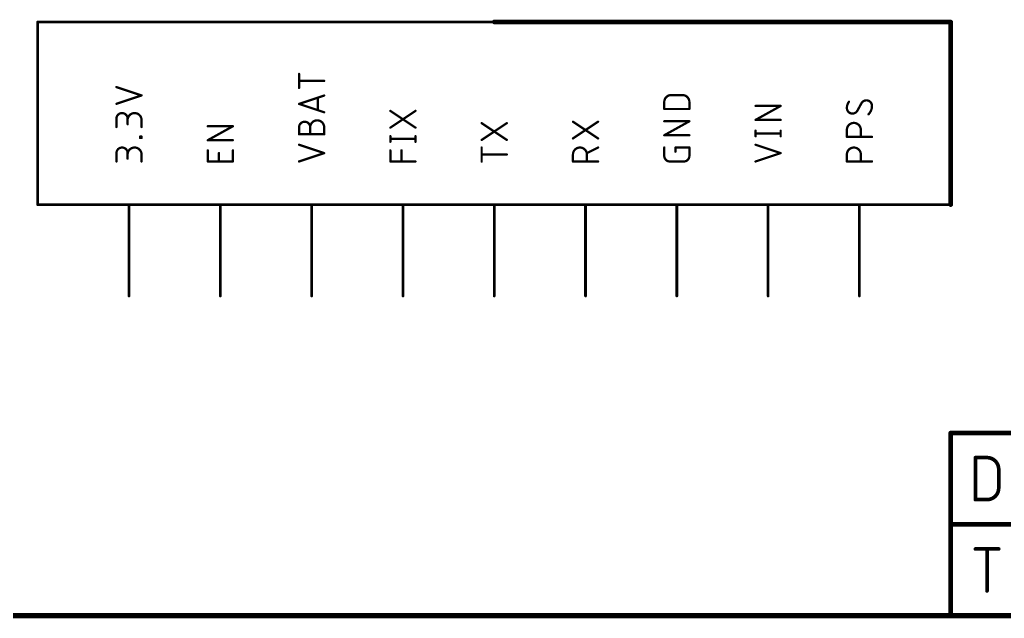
# Model space of a CAD drawing. Extents: x -1 to 180, y 0 to 264.
# Drawn here: x 37.1 to 91.9, y -0.1 to 33.1 of the extents above; entities that cross this region are included whole.
import ezdxf

# ---------------------------------------------------------------- set-up
doc = ezdxf.new("R2010")
doc.units = 0
doc.layers.add('94', color=12, linetype='CONTINUOUS')
doc.layers.add('95', color=251, linetype='CONTINUOUS')

msp = doc.modelspace()

# ---------------------------------------------------------------- linework, layer by layer
at = {"layer": '94'}
for points, const_width in [([(38.1, 33.02), (63.5, 33.02)], 0.1524), ([(38.1, 22.86), (38.1, 33.02)], 0.1524), ([(63.5, 33.02), (88.9, 33.02)], 0.254), ([(88.9, 33.02), (88.9, 22.86)], 0.254), ([(88.9, 22.86), (38.1, 22.86)], 0.1524), ([(43.18, 17.78), (43.18, 22.86)], 0.1524), ([(48.26, 17.78), (48.26, 22.86)], 0.1524), ([(53.34, 17.78), (53.34, 22.86)], 0.1524), ([(58.42, 17.78), (58.42, 22.86)], 0.1524), ([(63.5, 17.78), (63.5, 22.86)], 0.1524), ([(68.58, 17.78), (68.58, 22.86)], 0.1524), ([(73.66, 17.78), (73.66, 22.86)], 0.1524), ([(78.74, 17.78), (78.74, 22.86)], 0.1524), ([(83.82, 17.78), (83.82, 22.86)], 0.1524), ([(88.9, 5.08), (88.9, 10.16)], 0.254), ([(88.9, 10.16), (180.34, 10.16)], 0.254), ([(90.2716, 6.4516), (90.2716, 8.7884)], 0.2032), ([(90.2716, 8.7884), (90.9207, 8.7884)], 0.2032), ([(91.5698, 8.1393), (91.5698, 7.1007)], 0.2032), ([(90.9207, 6.4516), (90.2716, 6.4516)], 0.2032), ([(88.9, 0), (88.9, 5.08)], 0.254), ([(88.9, 5.08), (149.86, 5.08)], 0.254), ([(90.2716, 3.7084), (91.5698, 3.7084)], 0.2032), ([(90.9207, 1.3716), (90.9207, 3.7084)], 0.2032), ([(0, 0), (180.34, 0)], 0.3)]:
    msp.add_lwpolyline(points, dxfattribs=dict(at, const_width=const_width))
for points, const_width in [([(38.1, 33.0581, 1), (38.1, 32.9819)], 0.0762), ([(38.1381, 33.02, 1), (38.0619, 33.02)], 0.0762), ([(63.5, 33.0835, 1), (63.5, 32.9565)], 0.127), ([(63.5, 32.9819, 1), (63.5, 33.0581)], 0.0762), ([(88.9635, 33.02, 1), (88.8365, 33.02)], 0.127), ([(88.9, 32.9565, 1), (88.9, 33.0835)], 0.127), ([(38.1, 22.8981, 1), (38.1, 22.8219)], 0.0762), ([(38.0619, 22.86, 1), (38.1381, 22.86)], 0.0762), ([(43.2181, 22.86, 1), (43.1419, 22.86)], 0.0762), ([(48.2981, 22.86, 1), (48.2219, 22.86)], 0.0762), ([(53.3781, 22.86, 1), (53.3019, 22.86)], 0.0762), ([(58.4581, 22.86, 1), (58.3819, 22.86)], 0.0762), ([(63.5381, 22.86, 1), (63.4619, 22.86)], 0.0762), ([(68.6181, 22.86, 1), (68.5419, 22.86)], 0.0762), ([(73.6981, 22.86, 1), (73.6219, 22.86)], 0.0762), ([(78.7781, 22.86, 1), (78.7019, 22.86)], 0.0762), ([(83.8581, 22.86, 1), (83.7819, 22.86)], 0.0762), ([(88.8365, 22.86, 1), (88.9635, 22.86)], 0.127), ([(88.9, 22.8219, 1), (88.9, 22.8981)], 0.0762), ([(43.1419, 17.78, 1), (43.2181, 17.78)], 0.0762), ([(48.2219, 17.78, 1), (48.2981, 17.78)], 0.0762), ([(53.3019, 17.78, 1), (53.3781, 17.78)], 0.0762), ([(58.3819, 17.78, 1), (58.4581, 17.78)], 0.0762), ([(63.4619, 17.78, 1), (63.5381, 17.78)], 0.0762), ([(68.5419, 17.78, 1), (68.6181, 17.78)], 0.0762), ([(73.6219, 17.78, 1), (73.6981, 17.78)], 0.0762), ([(78.7019, 17.78, 1), (78.7781, 17.78)], 0.0762), ([(83.7819, 17.78, 1), (83.8581, 17.78)], 0.0762), ([(88.9635, 10.16, 1), (88.8365, 10.16)], 0.127), ([(88.9, 10.2235, 1), (88.9, 10.0965)], 0.127), ([(90.3224, 8.7884, 1), (90.2208, 8.7884)], 0.1016), ([(90.2716, 8.8392, 1), (90.2716, 8.7376)], 0.1016), ([(91.5698, 8.1393, 0.4142), (90.9207, 8.7884)], 0.2032), ([(90.9207, 8.8392, 1), (90.9207, 8.7376)], 0.1016), ([(90.9207, 8.7376, 1), (90.9207, 8.8392)], 0.1016), ([(91.6206, 8.1393, 1), (91.519, 8.1393)], 0.1016), ([(91.519, 8.1393, 1), (91.6206, 8.1393)], 0.1016), ([(90.9207, 6.4516, 0.4142), (91.5698, 7.1007)], 0.2032), ([(91.6206, 7.1007, 1), (91.519, 7.1007)], 0.1016), ([(91.519, 7.1007, 1), (91.6206, 7.1007)], 0.1016), ([(90.2716, 6.5024, 1), (90.2716, 6.4008)], 0.1016), ([(90.2208, 6.4516, 1), (90.3224, 6.4516)], 0.1016), ([(90.9207, 6.5024, 1), (90.9207, 6.4008)], 0.1016), ([(90.9207, 6.4008, 1), (90.9207, 6.5024)], 0.1016), ([(88.9635, 5.08, 1), (88.8365, 5.08)], 0.127), ([(88.9, 5.1435, 1), (88.9, 5.0165)], 0.127), ([(88.8365, 5.08, 1), (88.9635, 5.08)], 0.127), ([(90.2716, 3.7592, 1), (90.2716, 3.6576)], 0.1016), ([(90.9715, 3.7084, 1), (90.8699, 3.7084)], 0.1016), ([(91.5698, 3.6576, 1), (91.5698, 3.7592)], 0.1016), ([(90.8699, 1.3716, 1), (90.9715, 1.3716)], 0.1016), ([(88.8365, 0, 1), (88.9635, 0)], 0.127)]:
    msp.add_lwpolyline(points, format="xyb", dxfattribs=dict(at, const_width=const_width))
at = {"layer": '95'}
for points, const_width in [([(52.6733, 30.1293, 1), (52.6097, 30.1293)], 0.0635), ([(52.6415, 29.773, 1), (52.6415, 29.7095)], 0.0635), ([(54.0385, 29.7095, 1), (54.0385, 29.773)], 0.0635), ([(42.4915, 29.4294, 1), (42.4715, 29.3691)], 0.0635), ([(52.6097, 29.3532, 1), (52.6733, 29.3532)], 0.0635), ([(42.4715, 28.4981, 1), (42.4915, 28.4378)], 0.0635), ([(43.8885, 28.9035, 1), (43.8685, 28.9637)], 0.0635), ([(43.8685, 28.9035, 1), (43.8885, 28.9637)], 0.0635), ([(52.6515, 28.4938, 1), (52.6315, 28.4335)], 0.0635), ([(52.6315, 28.4938, 1), (52.6515, 28.4335)], 0.0635), ([(53.721, 28.8129, 1), (53.6575, 28.8129)], 0.0635), ([(54.0485, 28.8992, 1), (54.0285, 28.9595)], 0.0635), ([(72.9933, 28.5686, 1), (72.9297, 28.5686)], 0.0635), ([(72.9297, 28.5686, 1), (72.9933, 28.5686)], 0.0635), ([(73.3496, 28.9566, 0.4142), (72.9615, 28.5686)], 0.127), ([(73.3496, 28.9884, 1), (73.3496, 28.9249)], 0.0635), ([(73.3496, 28.9249, 1), (73.3496, 28.9884)], 0.0635), ([(74.3585, 28.5686, 0.4142), (73.9704, 28.9566)], 0.127), ([(73.9704, 28.9884, 1), (73.9704, 28.9249)], 0.0635), ([(73.9704, 28.9249, 1), (73.9704, 28.9884)], 0.0635), ([(74.3268, 28.5686, 1), (74.3902, 28.5686)], 0.0635), ([(74.3903, 28.5686, 1), (74.3268, 28.5686)], 0.0635), ([(83.2379, 28.5848, 0.1623), (83.1215, 28.2355)], 0.127), ([(83.2633, 28.5657, 1), (83.2125, 28.6038)], 0.0635), ([(84.2081, 28.6624, 0.2656), (83.9364, 28.5071)], 0.127), ([(83.9091, 28.5233, 1), (83.9638, 28.491)], 0.0635), ([(83.9643, 28.4919, 1), (83.9085, 28.5223)], 0.0635), ([(84.5185, 28.3519, 0.4142), (84.2081, 28.6624)], 0.127), ([(84.2081, 28.6941, 1), (84.2081, 28.6306)], 0.0635), ([(84.2081, 28.6306, 1), (84.2081, 28.6941)], 0.0635), ([(43.1024, 27.6424, 1), (42.4815, 27.6424)], 0.127), ([(43.8785, 27.5647, 1), (43.1024, 27.5647)], 0.127), ([(53.6575, 28.1144, 1), (53.721, 28.1144)], 0.0635), ([(54.0285, 27.9679, 1), (54.0485, 28.0281)], 0.0635), ([(57.7391, 28.0997, 1), (57.7039, 28.0469)], 0.0635), ([(59.1361, 28.0469, 1), (59.1009, 28.0997)], 0.0635), ([(72.9297, 28.1805, 1), (72.9933, 28.1805)], 0.0635), ([(72.9615, 28.2123, 1), (72.9615, 28.1488)], 0.0635), ([(74.3268, 28.1805, 1), (74.3903, 28.1805)], 0.0635), ([(74.3585, 28.1488, 1), (74.3585, 28.2123)], 0.0635), ([(78.0415, 28.3816, 1), (78.0415, 28.3181)], 0.0635), ([(79.4539, 28.3221, 1), (79.4231, 28.3776)], 0.0635), ([(79.4385, 28.3181, 1), (79.4385, 28.3816)], 0.0635), ([(83.1532, 28.2355, 1), (83.0897, 28.2355)], 0.0635), ([(83.0897, 28.2355, 1), (83.1532, 28.2355)], 0.0635), ([(83.1215, 28.2355, 0.4142), (83.4319, 27.9251)], 0.127), ([(83.4319, 27.9251, 0.2656), (83.7036, 28.0803)], 0.127), ([(83.4319, 27.9568, 1), (83.4319, 27.8933)], 0.0635), ([(83.4319, 27.8933, 1), (83.4319, 27.9568)], 0.0635), ([(83.6757, 28.0955, 1), (83.7315, 28.0651)], 0.0635), ([(83.7309, 28.0642, 1), (83.6762, 28.0964)], 0.0635), ([(84.3245, 27.8863, 0.2), (84.5185, 28.3519)], 0.127), ([(84.3021, 27.9088, 1), (84.3468, 27.8637)], 0.0635), ([(84.5502, 28.3519, 1), (84.4868, 28.3519)], 0.0635), ([(84.4868, 28.3519, 1), (84.5503, 28.3519)], 0.0635), ([(42.5133, 27.6424, 1), (42.4498, 27.6424)], 0.0635), ([(42.4498, 27.6424, 1), (42.5133, 27.6424)], 0.0635), ([(43.1341, 27.6424, 1), (43.0706, 27.6424)], 0.0635), ([(43.0706, 27.6424, 1), (43.1341, 27.6424)], 0.0635), ([(43.0706, 27.5647, 1), (43.1341, 27.5647)], 0.0635), ([(43.9103, 27.5647, 1), (43.8468, 27.5647)], 0.0635), ([(43.8468, 27.5647, 1), (43.9103, 27.5647)], 0.0635), ([(53.2624, 27.1609, 1), (52.6415, 27.1609)], 0.127), ([(54.0385, 27.1609, 1), (53.2624, 27.1609)], 0.127), ([(62.8191, 27.418, 1), (62.7839, 27.3652)], 0.0635), ([(64.2161, 27.3652, 1), (64.1809, 27.418)], 0.0635), ([(67.8991, 27.5004, 1), (67.8639, 27.4475)], 0.0635), ([(69.2961, 27.4475, 1), (69.2609, 27.5004)], 0.0635), ([(72.9615, 27.5283, 1), (72.9615, 27.4648)], 0.0635), ([(74.3739, 27.4688, 1), (74.3431, 27.5243)], 0.0635), ([(74.3585, 27.4648, 1), (74.3585, 27.5283)], 0.0635), ([(78.0415, 27.6055, 1), (78.0415, 27.542)], 0.0635), ([(78.0261, 27.6015, 1), (78.0569, 27.5459)], 0.0635), ([(79.4385, 27.542, 1), (79.4385, 27.6055)], 0.0635), ([(83.8976, 27.0172, 1), (83.1215, 27.0172)], 0.127), ([(42.4498, 27.1767, 1), (42.5133, 27.1767)], 0.0635), ([(43.0706, 27.3319, 1), (43.1341, 27.3319)], 0.0635), ([(43.8468, 27.1767, 1), (43.9103, 27.1767)], 0.0635), ([(47.5615, 27.2518, 1), (47.5615, 27.1883)], 0.0635), ([(48.9739, 27.1922, 1), (48.9431, 27.2478)], 0.0635), ([(48.9585, 27.1883, 1), (48.9585, 27.2518)], 0.0635), ([(52.6733, 27.1609, 1), (52.6097, 27.1609)], 0.0635), ([(52.6097, 27.1609, 1), (52.6733, 27.1609)], 0.0635), ([(53.2941, 27.1609, 1), (53.2306, 27.1609)], 0.0635), ([(53.2306, 27.1609, 1), (53.2941, 27.1609)], 0.0635), ([(53.2306, 27.1609, 1), (53.2941, 27.1609)], 0.0635), ([(54.0703, 27.1609, 1), (54.0067, 27.1609)], 0.0635), ([(54.0067, 27.1609, 1), (54.0702, 27.1609)], 0.0635), ([(57.7039, 27.1684, 1), (57.7391, 27.1155)], 0.0635), ([(59.1009, 27.1155, 1), (59.1361, 27.1684)], 0.0635), ([(78.0733, 26.9763, 1), (78.0097, 26.9763)], 0.0635), ([(78.0415, 26.8528, 1), (78.0415, 26.7893)], 0.0635), ([(79.4703, 26.9763, 1), (79.4068, 26.9763)], 0.0635), ([(79.4385, 26.7893, 1), (79.4385, 26.8528)], 0.0635), ([(83.1532, 27.0172, 1), (83.0897, 27.0172)], 0.0635), ([(83.0897, 27.0172, 1), (83.1532, 27.0172)], 0.0635), ([(83.9294, 27.0172, 1), (83.8659, 27.0172)], 0.0635), ([(83.8659, 27.0172, 1), (83.9294, 27.0172)], 0.0635), ([(43.8326, 26.6454, 1), (43.7691, 26.6454)], 0.0635), ([(43.7691, 26.5677, 1), (43.8326, 26.5677)], 0.0635), ([(43.8009, 26.6771, 1), (43.8009, 26.6136)], 0.0635), ([(43.8009, 26.5995, 1), (43.8009, 26.536)], 0.0635), ([(43.9103, 26.6454, 1), (43.8468, 26.6454)], 0.0635), ([(43.8468, 26.5677, 1), (43.9103, 26.5677)], 0.0635), ([(43.8785, 26.6136, 1), (43.8785, 26.6771)], 0.0635), ([(43.8785, 26.536, 1), (43.8785, 26.5995)], 0.0635), ([(47.5615, 26.4756, 1), (47.5615, 26.4121)], 0.0635), ([(47.5461, 26.4716, 1), (47.5769, 26.4161)], 0.0635), ([(48.9585, 26.4121, 1), (48.9585, 26.4756)], 0.0635), ([(52.6097, 26.7729, 1), (52.6733, 26.7729)], 0.0635), ([(52.6415, 26.8046, 1), (52.6415, 26.7411)], 0.0635), ([(53.2306, 26.7729, 1), (53.2941, 26.7729)], 0.0635), ([(54.0067, 26.7729, 1), (54.0703, 26.7729)], 0.0635), ([(54.0385, 26.7411, 1), (54.0385, 26.8046)], 0.0635), ([(57.7533, 26.6678, 1), (57.6898, 26.6678)], 0.0635), ([(57.7215, 26.5443, 1), (57.7215, 26.4808)], 0.0635), ([(57.6898, 26.3573, 1), (57.7533, 26.3573)], 0.0635), ([(59.1503, 26.6678, 1), (59.0868, 26.6678)], 0.0635), ([(59.0868, 26.3573, 1), (59.1503, 26.3573)], 0.0635), ([(59.1185, 26.4808, 1), (59.1185, 26.5443)], 0.0635), ([(62.7839, 26.4867, 1), (62.8191, 26.4339)], 0.0635), ([(64.1809, 26.4339, 1), (64.2161, 26.4867)], 0.0635), ([(67.8639, 26.569, 1), (67.8991, 26.5162)], 0.0635), ([(69.2609, 26.5162, 1), (69.2961, 26.569)], 0.0635), ([(72.9615, 26.7522, 1), (72.9615, 26.6887)], 0.0635), ([(72.9461, 26.7482, 1), (72.9769, 26.6927)], 0.0635), ([(74.3585, 26.6887, 1), (74.3585, 26.7522)], 0.0635), ([(78.0097, 26.6658, 1), (78.0733, 26.6658)], 0.0635), ([(79.4068, 26.6658, 1), (79.4703, 26.6658)], 0.0635), ([(83.0897, 26.6292, 1), (83.1532, 26.6292)], 0.0635), ([(83.1215, 26.6609, 1), (83.1215, 26.5974)], 0.0635), ([(83.8659, 26.6292, 1), (83.9294, 26.6292)], 0.0635), ([(84.5185, 26.5974, 1), (84.5185, 26.6609)], 0.0635), ([(43.1024, 25.726, 1), (42.4815, 25.726)], 0.127), ([(42.5133, 25.726, 1), (42.4498, 25.726)], 0.0635), ([(42.4498, 25.726, 1), (42.5133, 25.726)], 0.0635), ([(43.1341, 25.726, 1), (43.0706, 25.726)], 0.0635), ([(43.0706, 25.726, 1), (43.1341, 25.726)], 0.0635), ([(43.8785, 25.6484, 1), (43.1024, 25.6484)], 0.127), ([(47.5933, 25.8812, 1), (47.5297, 25.8812)], 0.0635), ([(48.2141, 25.726, 1), (48.1506, 25.726)], 0.0635), ([(48.9903, 25.8812, 1), (48.9267, 25.8812)], 0.0635), ([(52.6515, 26.2218, 1), (52.6315, 26.1615)], 0.0635), ([(54.0485, 25.6958, 1), (54.0285, 25.7561)], 0.0635), ([(54.0285, 25.6958, 1), (54.0485, 25.7561)], 0.0635), ([(57.7533, 25.8812, 1), (57.6898, 25.8812)], 0.0635), ([(58.3741, 25.8812, 1), (58.3106, 25.8812)], 0.0635), ([(62.8333, 26.0364, 1), (62.7698, 26.0364)], 0.0635), ([(68.6576, 25.6484, 1), (67.8815, 25.6484)], 0.127), ([(68.6434, 25.7544, 1), (68.6718, 25.6976)], 0.0635), ([(69.2927, 26.008, 1), (69.2643, 26.0648)], 0.0635), ([(72.9933, 26.0364, 1), (72.9297, 26.0364)], 0.0635), ([(73.5824, 26.0682, 1), (73.5824, 26.0047)], 0.0635), ([(73.6141, 26.0364, 1), (73.5506, 26.0364)], 0.0635), ([(73.5506, 25.8036, 1), (73.6141, 25.8036)], 0.0635), ([(74.3903, 26.0364, 1), (74.3268, 26.0364)], 0.0635), ([(74.3585, 26.0047, 1), (74.3585, 26.0682)], 0.0635), ([(78.0515, 26.2218, 1), (78.0315, 26.1615)], 0.0635), ([(79.4485, 25.6958, 1), (79.4285, 25.7561)], 0.0635), ([(79.4285, 25.6958, 1), (79.4485, 25.7561)], 0.0635), ([(83.8976, 25.6484, 1), (83.1215, 25.6484)], 0.127), ([(42.4498, 25.2603, 1), (42.5133, 25.2603)], 0.0635), ([(43.0706, 25.6484, 1), (43.1341, 25.6484)], 0.0635), ([(43.0706, 25.4155, 1), (43.1341, 25.4155)], 0.0635), ([(43.9103, 25.6484, 1), (43.8468, 25.6484)], 0.0635), ([(43.8468, 25.6484, 1), (43.9103, 25.6484)], 0.0635), ([(43.8468, 25.2603, 1), (43.9103, 25.2603)], 0.0635), ([(47.5297, 25.2603, 1), (47.5933, 25.2603)], 0.0635), ([(47.5615, 25.292, 1), (47.5615, 25.2286)], 0.0635), ([(48.1506, 25.2603, 1), (48.2141, 25.2603)], 0.0635), ([(48.9267, 25.2603, 1), (48.9903, 25.2603)], 0.0635), ([(48.9585, 25.2286, 1), (48.9585, 25.292)], 0.0635), ([(52.6315, 25.2904, 1), (52.6515, 25.2302)], 0.0635), ([(57.7215, 25.292, 1), (57.7215, 25.2286)], 0.0635), ([(57.6898, 25.2603, 1), (57.7533, 25.2603)], 0.0635), ([(58.3106, 25.2603, 1), (58.3741, 25.2603)], 0.0635), ([(59.1185, 25.2286, 1), (59.1185, 25.292)], 0.0635), ([(62.8015, 25.6801, 1), (62.8015, 25.6166)], 0.0635), ([(62.7698, 25.2603, 1), (62.8333, 25.2603)], 0.0635), ([(64.1985, 25.6166, 1), (64.1985, 25.6801)], 0.0635), ([(67.9133, 25.6484, 1), (67.8498, 25.6484)], 0.0635), ([(67.8498, 25.6484, 1), (67.9133, 25.6484)], 0.0635), ([(67.8815, 25.292, 1), (67.8815, 25.2286)], 0.0635), ([(67.8498, 25.2603, 1), (67.9133, 25.2603)], 0.0635), ([(68.6894, 25.6484, 1), (68.6259, 25.6484)], 0.0635), ([(68.6259, 25.6484, 1), (68.6894, 25.6484)], 0.0635), ([(68.6259, 25.2603, 1), (68.6894, 25.2603)], 0.0635), ([(69.2785, 25.2286, 1), (69.2785, 25.292)], 0.0635), ([(72.9932, 25.5707, 1), (72.9297, 25.5707)], 0.0635), ([(72.9297, 25.5707, 1), (72.9933, 25.5707)], 0.0635), ([(72.9615, 25.5707, 0.4142), (73.2719, 25.2603)], 0.127), ([(73.2719, 25.292, 1), (73.2719, 25.2286)], 0.0635), ([(73.2719, 25.2286, 1), (73.2719, 25.292)], 0.0635), ([(74.0481, 25.2603, 0.4142), (74.3585, 25.5707)], 0.127), ([(74.0481, 25.292, 1), (74.0481, 25.2286)], 0.0635), ([(74.0481, 25.2286, 1), (74.0481, 25.292)], 0.0635), ([(74.3903, 25.5707, 1), (74.3268, 25.5707)], 0.0635), ([(74.3268, 25.5707, 1), (74.3903, 25.5707)], 0.0635), ([(78.0315, 25.2904, 1), (78.0515, 25.2302)], 0.0635), ([(83.1532, 25.6484, 1), (83.0897, 25.6484)], 0.0635), ([(83.0897, 25.6484, 1), (83.1532, 25.6484)], 0.0635), ([(83.0897, 25.2603, 1), (83.1532, 25.2603)], 0.0635), ([(83.1215, 25.292, 1), (83.1215, 25.2286)], 0.0635), ([(83.9294, 25.6484, 1), (83.8659, 25.6484)], 0.0635), ([(83.8659, 25.6484, 1), (83.9294, 25.6484)], 0.0635), ([(83.8659, 25.2603, 1), (83.9294, 25.2603)], 0.0635), ([(84.5185, 25.2286, 1), (84.5185, 25.292)], 0.0635)]:
    msp.add_lwpolyline(points, format="xyb", dxfattribs=dict(at, const_width=const_width))
at = {"layer": '95', "const_width": 0.127}
for points in [[(52.6415, 29.3532), (52.6415, 30.1293)], [(54.0385, 29.7413), (52.6415, 29.7413)], [(43.8785, 28.9336), (42.4815, 29.3993)], [(42.4815, 28.4679), (43.8785, 28.9336)], [(52.6415, 28.4637), (54.0385, 28.9293)], [(54.0385, 27.998), (52.6415, 28.4637)], [(53.6893, 28.8129), (53.6893, 28.1144)], [(72.9615, 28.1805), (72.9615, 28.5686)], [(73.3496, 28.9566), (73.9704, 28.9566)], [(74.3585, 28.5686), (74.3585, 28.1805)], [(83.9364, 28.5071), (83.7036, 28.0803)], [(59.1185, 27.142), (57.7215, 28.0733)], [(57.7215, 27.142), (59.1185, 28.0733)], [(74.3585, 28.1805), (72.9615, 28.1805)], [(78.0415, 27.5737), (79.4385, 28.3498)], [(79.4385, 28.3498), (78.0415, 28.3498)], [(42.4815, 27.1767), (42.4815, 27.6424)], [(43.1024, 27.6424), (43.1024, 27.3319)], [(43.8785, 27.1767), (43.8785, 27.5647)], [(64.1985, 26.4603), (62.8015, 27.3916)], [(62.8015, 26.4603), (64.1985, 27.3916)], [(69.2785, 26.5426), (67.8815, 27.474)], [(67.8815, 26.5426), (69.2785, 27.474)], [(72.9615, 26.7204), (74.3585, 27.4965)], [(74.3585, 27.4965), (72.9615, 27.4965)], [(79.4385, 27.5737), (78.0415, 27.5737)], [(47.5615, 26.4439), (48.9585, 27.22)], [(48.9585, 27.22), (47.5615, 27.22)], [(52.6415, 26.7729), (52.6415, 27.1609)], [(53.2624, 26.7729), (53.2624, 27.1609)], [(54.0385, 27.1609), (54.0385, 26.7729)], [(78.0415, 26.6658), (78.0415, 26.9763)], [(78.0415, 26.821), (79.4385, 26.821)], [(79.4385, 26.6658), (79.4385, 26.9763)], [(83.1215, 26.6292), (83.1215, 27.0172)], [(83.8976, 27.0172), (83.8976, 26.6292)], [(43.8009, 26.5677), (43.8009, 26.6454)], [(43.8009, 26.6454), (43.8785, 26.6454)], [(43.8785, 26.5677), (43.8009, 26.5677)], [(43.8785, 26.6454), (43.8785, 26.5677)], [(48.9585, 26.4439), (47.5615, 26.4439)], [(54.0385, 26.7729), (52.6415, 26.7729)], [(57.7215, 26.3573), (57.7215, 26.6678)], [(57.7215, 26.5126), (59.1185, 26.5126)], [(59.1185, 26.3573), (59.1185, 26.6678)], [(74.3585, 26.7204), (72.9615, 26.7204)], [(84.5185, 26.6292), (83.1215, 26.6292)], [(42.4815, 25.2603), (42.4815, 25.726)], [(43.1024, 25.726), (43.1024, 25.4155)], [(47.5615, 25.2603), (47.5615, 25.8812)], [(48.1824, 25.2603), (48.1824, 25.726)], [(48.9585, 25.8812), (48.9585, 25.2603)], [(54.0385, 25.726), (52.6415, 26.1916)], [(52.6415, 25.2603), (54.0385, 25.726)], [(57.7215, 25.2603), (57.7215, 25.8812)], [(58.3424, 25.2603), (58.3424, 25.8812)], [(62.8015, 25.2603), (62.8015, 26.0364)], [(69.2785, 26.0364), (68.6576, 25.726)], [(72.9615, 25.5707), (72.9615, 26.0364)], [(73.5824, 25.8036), (73.5824, 26.0364)], [(73.5824, 26.0364), (74.3585, 26.0364)], [(74.3585, 26.0364), (74.3585, 25.5707)], [(79.4385, 25.726), (78.0415, 26.1916)], [(78.0415, 25.2603), (79.4385, 25.726)], [(43.8785, 25.2603), (43.8785, 25.6484)], [(48.9585, 25.2603), (47.5615, 25.2603)], [(59.1185, 25.2603), (57.7215, 25.2603)], [(64.1985, 25.6484), (62.8015, 25.6484)], [(67.8815, 25.2603), (67.8815, 25.6484)], [(69.2785, 25.2603), (67.8815, 25.2603)], [(68.6576, 25.6484), (68.6576, 25.2603)], [(74.0481, 25.2603), (73.2719, 25.2603)], [(83.1215, 25.2603), (83.1215, 25.6484)], [(84.5185, 25.2603), (83.1215, 25.2603)], [(83.8976, 25.6484), (83.8976, 25.2603)]]:
    msp.add_lwpolyline(points, dxfattribs=at)

doc.saveas('drawing.dxf')
